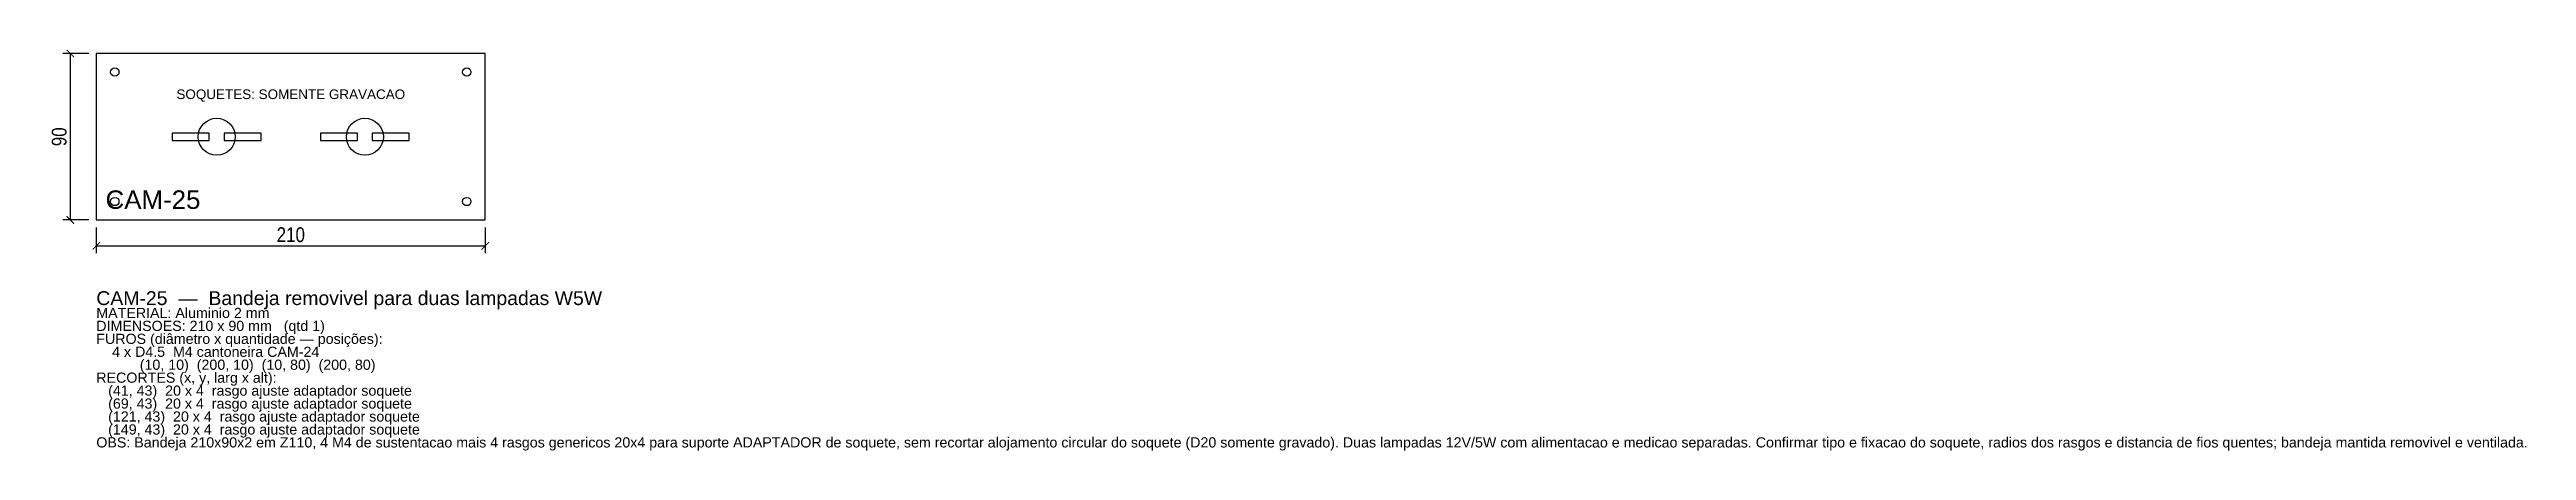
# Model space of a CAD drawing. Header units: millimetres. Extents: x -25 to 1312, y -125 to 92.
import ezdxf
from ezdxf.enums import TextEntityAlignment as Align

# ---------------------------------------------------------------- set-up
doc = ezdxf.new("R2010")
doc.units = ezdxf.units.MM
for name, color, linetype in [('CORTE', 1, 'Continuous'), ('COTA', 4, 'Continuous'), ('GRAVACAO', 3, 'Continuous'), ('TEXTO', 7, 'Continuous')]:
    doc.layers.add(name, color=color, linetype=linetype)
doc.styles.add('ARIAL', font='arial.ttf')
doc.styles.add('OpenSansCondensed-Light', font='OpenSansCondensed-Light.ttf')
doc.dimstyles.new('EZDXF', dxfattribs={"dimtxt": 8, "dimasz": 4, "dimexe": 4, "dimexo": 4, "dimgap": 2, "dimtad": 1, "dimdec": 0, "dimdsep": 46, "dimtxsty": 'OpenSansCondensed-Light', "dimblk": 'ARCHTICK', "dimcen": 2.5, "dimclrd": 4, "dimclre": 4, "dimclrt": 4, "dimazin": 3, "dimtfac": 0.5, "dimtmove": 2, "dimatfit": 3})

# ---------------------------------------------------------------- blocks, each defined once
blk = doc.blocks.new('_ARCHTICK')
at = {"color": 0, "linetype": 'BYBLOCK', "const_width": 0.15}
blk.add_lwpolyline([(-0.5, -0.5), (0.5, 0.5)], dxfattribs=at)

msp = doc.modelspace()

# ---------------------------------------------------------------- linework, layer by layer
at = {"layer": 'CORTE'}
for points in [[(0, 0), (210, 0), (210, 90), (0, 90)], [(41, 43), (61, 43), (61, 47), (41, 47)], [(69, 43), (89, 43), (89, 47), (69, 47)], [(121, 43), (141, 43), (141, 47), (121, 47)], [(149, 43), (169, 43), (169, 47), (149, 47)]]:
    msp.add_lwpolyline(points, close=True, dxfattribs=at)
for centre in [(10, 80), (200, 80), (10, 10), (200, 10)]:
    msp.add_circle(centre, 2.25, dxfattribs=at)
at = {"layer": 'GRAVACAO'}
for centre in [(65, 45), (145, 45)]:
    msp.add_circle(centre, 10, dxfattribs=at)

# ---------------------------------------------------------------- texts
at = {"layer": 'GRAVACAO', "style": 'ARIAL'}
msp.add_text('SOQUETES: SOMENTE GRAVACAO', height=5.2, dxfattribs=at).set_placement((105, 68), align=Align.MIDDLE_CENTER)
msp.add_text('CAM-25', height=10, dxfattribs=at).set_placement((5, 6))
at = {"layer": 'TEXTO', "style": 'ARIAL'}
for s, height, p in [('CAM-25  —  Bandeja removivel para duas lampadas W5W', 7.5, (0, -46)), ('MATERIAL: Aluminio 2 mm', 5.5, (0, -53)), ('DIMENSOES: 210 x 90 mm   (qtd 1)', 5.5, (0, -60)), ('FUROS (diâmetro x quantidade — posições):', 5.5, (0, -67)), ('    4 x D4.5  M4 cantoneira CAM-24', 5.5, (0, -74)), ('           (10, 10)  (200, 10)  (10, 80)  (200, 80)', 5.5, (0, -81)), ('RECORTES (x, y, larg x alt):', 5.5, (0, -88)), ('   (41, 43)  20 x 4  rasgo ajuste adaptador soquete', 5.5, (0, -95)), ('   (69, 43)  20 x 4  rasgo ajuste adaptador soquete', 5.5, (0, -102)), ('   (121, 43)  20 x 4  rasgo ajuste adaptador soquete', 5.5, (0, -109)), ('OBS: Bandeja 210x90x2 em Z110, 4 M4 de sustentacao mais 4 rasgos genericos 20x4 para suporte ADAPTADOR de soquete, sem recortar alojamento circular do soquete (D20 somente gravado). Duas lampadas 12V/5W com alimentacao e medicao separadas. Confirmar tipo e fixacao do soquete, radios dos rasgos e distancia de fios quentes; bandeja mantida removivel e ventilada.', 5.5, (0, -123)), ('   (149, 43)  20 x 4  rasgo ajuste adaptador soquete', 5.5, (0, -116))]:
    msp.add_text(s, height=height, dxfattribs=at).set_placement(p)

# ---------------------------------------------------------------- dimensions: what is measured, and where the dimension line sits
at = {"layer": 'COTA'}
msp.add_linear_dim(base=(-14, 0), p1=(0, 0), p2=(0, 90), angle=90, dimstyle='EZDXF', dxfattribs=at).render()
msp.add_linear_dim(base=(0, -14), p1=(0, 0), p2=(210, 0), dimstyle='EZDXF', dxfattribs=at).render()

doc.saveas('drawing.dxf')
